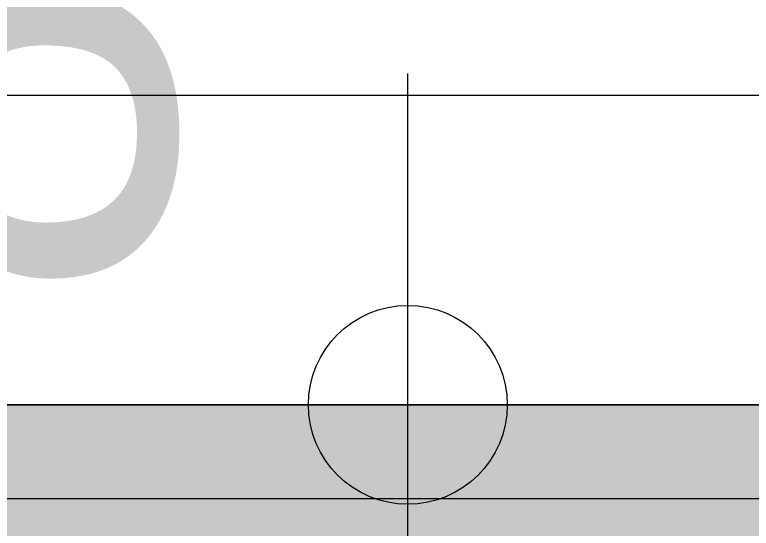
# Model space of a CAD drawing. Header units: metres. Extents: x 0.003 to 0.843, y 0.003 to 0.597.
# Drawn here: x 0.555681 to 0.559015, y 0.162681 to 0.165006 of the extents above; entities that cross this region are included whole.
import ezdxf

# ---------------------------------------------------------------- set-up
doc = ezdxf.new("R2010")
doc.units = ezdxf.units.M
for name, pattern in [('AUSGEZOGEN', [0]), ('STRICHLINIE', [19.049999999999997, 12.7, -6.35]), ('STRICHPUNKT', [25.4, 12.7, -6.35, 0, -6.35])]:
    doc.linetypes.add(name, pattern=pattern)
for name, color, linetype, lineweight in [('Bodenplatte', 7, 'AUSGEZOGEN', 18), ('Decke', 7, 'AUSGEZOGEN', 35), ('Fenster', 7, 'AUSGEZOGEN', 18), ('Vermassung Decke', 180, 'STRICHLINIE', 25), ('Wand Beton bewehrt', 7, 'AUSGEZOGEN', 35)]:
    doc.layers.add(name, color=color, linetype=linetype, lineweight=lineweight)
doc.styles.add('ARIAL', font='ARIAL.TTF')

msp = doc.modelspace()

# ---------------------------------------------------------------- hatches: boundary and pattern name
at = {"layer": 'Bodenplatte', "linetype": 'AUSGEZOGEN', "lineweight": 13}
msp.add_hatch(color=71, dxfattribs=at).paths.add_polyline_path([(0.3183599929511546, 0.1632399964183569), (0.3183599929511546, 0.1616399964541197), (0.6303599859774118, 0.1616399964541197), (0.6303599859774118, 0.1632399964183569)])

# ---------------------------------------------------------------- linework, layer by layer
at = {"layer": 'Bodenplatte', "color": 92, "linetype": 'STRICHLINIE', "lineweight": 18}
msp.add_line((0.6303599859774118, 0.1632399964183569), (0.3183599929511546, 0.1632399964183569), dxfattribs=at)
at = {"layer": 'Decke', "color": 92, "linetype": 'STRICHPUNKT', "lineweight": 18}
msp.add_line((0.6303599859774118, 0.1632399964183569), (0.3183599929511546, 0.1632399964183569), dxfattribs=at)
at = {"layer": 'Fenster', "color": 7, "linetype": 'AUSGEZOGEN', "lineweight": 13}
msp.add_line((0.559703987550092, 0.1628140010126736), (0.5305559696486193, 0.1628139940718666), dxfattribs=at)
at = {"layer": 'Vermassung Decke', "color": 92, "linetype": 'AUSGEZOGEN', "lineweight": 13}
for p, q in [((0.5574599876068538, 0.1632399964183569), (0.5574599876068538, 0.1647399964313954)), ((0.5574599876068538, 0.1632399964183569), (0.5559599875938153, 0.1632399964183569)), ((0.5574599876068538, 0.1632399964183569), (0.558959984598652, 0.1632399964183569)), ((0.5574599876068538, 0.1632399964183569), (0.5574599876068538, 0.1632399964183569)), ((0.5574599876068538, 0.1616399964541197), (0.5574599876068538, 0.1632399964183569))]:
    msp.add_line(p, q, dxfattribs=at)
msp.add_circle((0.5574599876068538, 0.1632399964183569), 0.0004500000039115548, dxfattribs=at)
at = {"layer": 'Wand Beton bewehrt', "color": 180, "linetype": 'STRICHPUNKT', "lineweight": 13}
for p, q in [((0.5627599874883895, 0.1646399963870617), (0.4968599889613691, 0.1646399963870617)), ((0.4991599889099601, 0.1632399964183542), (0.5604599875397986, 0.1632399964183542))]:
    msp.add_line(p, q, dxfattribs=at)

# ---------------------------------------------------------------- texts
at = {"layer": 'Vermassung Decke', "color": 92, "linetype": 'AUSGEZOGEN', "lineweight": 13, "insert": (0.5564258812179623, 0.1636899964082986), "char_height": 0.002, "width": 0.001, "attachment_point": 7, "rotation": 90.00000250447816, "style": 'ARIAL'}
msp.add_mtext('8', dxfattribs=at)

doc.saveas('drawing.dxf')
